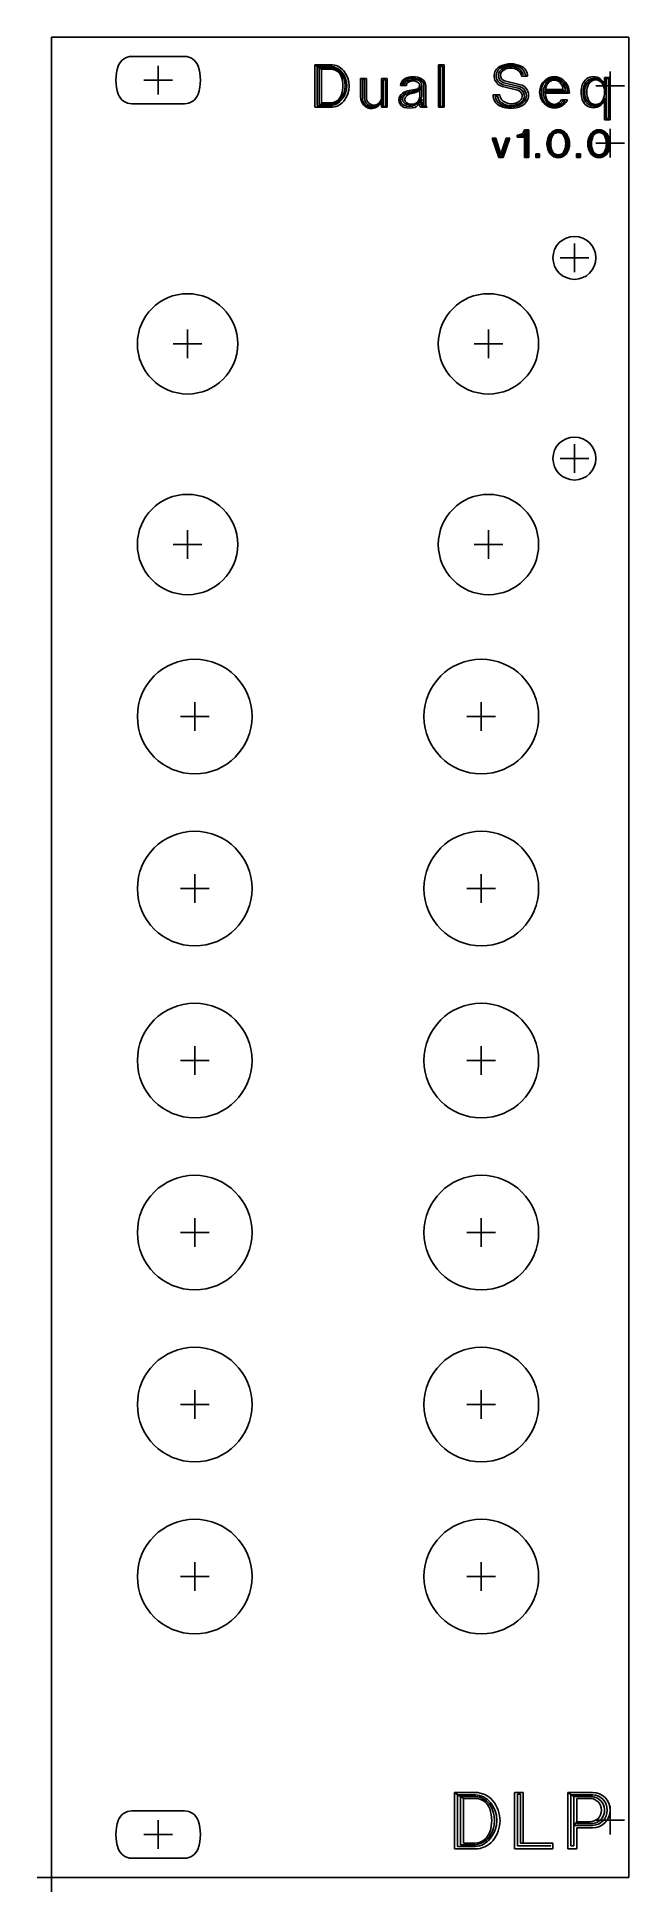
# Model space of a CAD drawing. Header units: millimetres. Extents: x -1 to 40, y -1 to 128.
import ezdxf

# ---------------------------------------------------------------- set-up
doc = ezdxf.new("R2010")
doc.units = ezdxf.units.MM
doc.layers.add('Contour', color=7, linetype='CONTINUOUS')
doc.layers.add('Engraving', color=7, linetype='CONTINUOUS')

msp = doc.modelspace()

# ---------------------------------------------------------------- linework, layer by layer
at = {"layer": 'Contour', "color": 7, "linetype": 'CONTINUOUS'}
for p, q in [((40.3, 128.4), (0, 128.4)), ((0, 128.4), (0, 128.4)), ((0, 128.4), (0, 0)), ((40.3, 0), (40.3, 128.4)), ((40.3, 128.4), (40.3, 128.4)), ((5.612, 127.05), (9.288, 127.05)), ((7.45, 124.4), (7.45, 126.4)), ((39, 124), (39, 126)), ((6.45, 125.4), (8.45, 125.4)), ((38, 125), (40, 125)), ((9.288, 123.75), (5.612, 123.75)), ((39, 120), (39, 122)), ((38, 121), (40, 121)), ((36.5, 112), (36.5, 114)), ((35.5, 113), (37.5, 113)), ((9.5, 106), (9.5, 108)), ((30.5, 106), (30.5, 108)), ((8.5, 107), (10.5, 107)), ((29.5, 107), (31.5, 107)), ((36.5, 98), (36.5, 100)), ((35.5, 99), (37.5, 99)), ((9.5, 92), (9.5, 94)), ((30.5, 92), (30.5, 94)), ((8.5, 93), (10.5, 93)), ((29.5, 93), (31.5, 93)), ((10, 80), (10, 82)), ((30, 80), (30, 82)), ((9, 81), (11, 81)), ((29, 81), (31, 81)), ((10, 68), (10, 70)), ((30, 68), (30, 70)), ((9, 69), (11, 69)), ((29, 69), (31, 69)), ((9, 57), (11, 57)), ((10, 56), (10, 58)), ((29, 57), (31, 57)), ((30, 56), (30, 58)), ((10, 44), (10, 46)), ((30, 44), (30, 46)), ((9, 45), (11, 45)), ((29, 45), (31, 45)), ((10, 32), (10, 34)), ((30, 32), (30, 34)), ((9, 33), (11, 33)), ((29, 33), (31, 33)), ((10, 20), (10, 22)), ((30, 20), (30, 22)), ((9, 21), (11, 21)), ((29, 21), (31, 21)), ((5.612, 4.65), (9.288, 4.65)), ((7.45, 2), (7.45, 4)), ((38, 4), (40, 4)), ((39, 3), (39, 5)), ((6.45, 3), (8.45, 3)), ((9.288, 1.35), (5.612, 1.35)), ((-1, 0), (1, 0)), ((0, -1), (0, 1)), ((0, 0), (0, 0)), ((0, 0), (40.3, 0)), ((40.3, 0), (40.3, 0))]:
    msp.add_line(p, q, dxfattribs=at)
for centre, radius in [((36.5, 113), 1.5), ((9.5, 107), 3.5), ((30.5, 107), 3.5), ((36.5, 99), 1.5), ((9.5, 93), 3.5), ((30.5, 93), 3.5), ((10, 81), 4), ((30, 81), 4), ((10, 69), 4), ((30, 69), 4), ((10, 57), 4), ((30, 57), 4), ((10, 45), 4), ((30, 45), 4), ((10, 33), 4), ((30, 33), 4), ((10, 21), 4), ((30, 21), 4)]:
    msp.add_circle(centre, radius, dxfattribs=at)
for centre, radius, start, end in [((5.612, 126.05), 1, 450, 160.55043), ((9.288, 126.05), 1, 379.44957, 90), ((7.45, 125.4), 2.95, 160.53303, -160.53303), ((7.45, 125.4), 2.95, 340.53303, 19.46697), ((5.612, 124.75), 1, 199.44957, -90), ((9.288, 124.75), 1, 270, -19.44957), ((7.45, 3), 2.95, 160.53303, -160.53303), ((5.612, 3.65), 1, 450, 160.55043), ((9.288, 3.65), 1, 379.44957, 90), ((7.45, 3), 2.95, 340.53303, 19.46697), ((5.612, 2.35), 1, 199.44957, -90), ((9.288, 2.35), 1, 270, -19.44957)]:
    msp.add_arc(centre, radius, start, end, dxfattribs=at)
at = {"layer": 'Engraving', "color": 7, "linetype": 'CONTINUOUS'}
for p, q in [((18.54, 126.352), (18.385, 126.476)), ((18.385, 126.476), (19.47, 126.476)), ((18.385, 123.5), (18.385, 126.476)), ((18.385, 126.476), (18.85, 126.166)), ((18.695, 126.259), (18.54, 126.352)), ((18.54, 126.352), (19.47, 126.352)), ((18.54, 123.624), (18.54, 126.352)), ((18.695, 126.259), (18.695, 123.717)), ((19.501, 126.259), (18.695, 126.259)), ((18.85, 126.166), (19.47, 126.166)), ((18.85, 123.81), (18.85, 126.166)), ((27.127, 126.383), (27.003, 126.476)), ((27.003, 126.476), (27.406, 126.476)), ((27.003, 123.5), (27.003, 126.476)), ((27.127, 126.383), (27.282, 126.383)), ((27.127, 123.562), (27.127, 126.383)), ((27.282, 126.383), (27.282, 123.562)), ((27.406, 126.476), (27.406, 123.5)), ((32.8, 125.67), (33.234, 125.67)), ((33.079, 125.763), (33.234, 125.67)), ((38.597, 125.081), (38.597, 125.577)), ((38.597, 125.577), (39, 125.577)), ((39, 125.577), (39, 122.632)), ((21.578, 124.213), (21.578, 125.515)), ((21.578, 125.515), (21.981, 125.515)), ((21.857, 125.453), (21.702, 125.453)), ((21.702, 125.453), (21.702, 124.151)), ((21.857, 124.151), (21.857, 125.453)), ((21.981, 125.515), (21.981, 124.213)), ((23.035, 124.213), (23.035, 125.515)), ((23.035, 125.515), (23.438, 125.515)), ((23.314, 125.422), (23.159, 125.422)), ((23.159, 125.422), (23.159, 123.562)), ((23.314, 123.562), (23.314, 125.422)), ((23.438, 125.515), (23.438, 123.5)), ((24.492, 125.112), (24.368, 125.019)), ((24.368, 125.019), (24.771, 125.019)), ((24.647, 125.112), (24.492, 125.112)), ((25.484, 124.771), (24.864, 124.647)), ((25.701, 124.709), (25.856, 125.019)), ((25.856, 124.926), (25.701, 124.709)), ((25.701, 124.709), (25.701, 124.244)), ((25.856, 125.019), (25.856, 124.275)), ((25.98, 125.05), (25.98, 123.655)), ((26.135, 123.624), (26.135, 124.957)), ((31.281, 124.368), (30.816, 124.368)), ((30.971, 124.275), (31.126, 124.275)), ((31.467, 124.957), (32.521, 124.709)), ((32.583, 124.833), (31.529, 125.081)), ((31.56, 125.205), (32.645, 124.957)), ((32.738, 125.081), (31.622, 125.36)), ((34.474, 124.554), (34.474, 124.74)), ((34.474, 124.74), (35.714, 124.74)), ((36.024, 124.554), (34.474, 124.554)), ((36.148, 124.492), (34.474, 124.492)), ((34.536, 124.647), (35.869, 124.647)), ((38.721, 125.515), (38.721, 122.725)), ((38.876, 125.515), (38.721, 125.515)), ((38.721, 125.515), (38.721, 124.647)), ((38.876, 122.725), (38.876, 125.515)), ((19.47, 123.5), (18.385, 123.5)), ((19.47, 123.624), (18.54, 123.624)), ((18.695, 123.717), (19.47, 123.717)), ((19.47, 123.81), (18.85, 123.81)), ((23.035, 123.5), (23.035, 123.934)), ((23.159, 123.562), (23.035, 123.5)), ((23.438, 123.5), (23.035, 123.5)), ((23.159, 124.182), (23.159, 123.562)), ((23.159, 123.562), (23.314, 123.562)), ((25.763, 123.779), (25.887, 124.058)), ((25.887, 123.562), (25.763, 123.779)), ((25.763, 123.5), (26.228, 123.5)), ((26.042, 123.531), (25.887, 123.872)), ((25.887, 123.872), (25.887, 123.562)), ((25.98, 123.655), (26.042, 123.531)), ((27.406, 123.5), (27.003, 123.5)), ((27.282, 123.562), (27.127, 123.562)), ((35.59, 124.027), (36.024, 124.027)), ((35.683, 123.934), (35.838, 123.934)), ((38.597, 122.632), (38.597, 124.151)), ((38.597, 124.151), (38.597, 124.027)), ((32.931, 121.54), (33.051, 121.66)), ((33.311, 121.92), (33.011, 121.92)), ((33.051, 121.66), (33.051, 121.48)), ((33.091, 121.84), (33.211, 121.84)), ((33.111, 121.76), (33.311, 121.92)), ((33.111, 120.06), (33.111, 121.76)), ((33.211, 121.84), (33.211, 120.06)), ((33.311, 120), (33.311, 121.92)), ((34.811, 121.5), (34.831, 121.68)), ((37.651, 121.5), (37.671, 121.68)), ((39, 122.632), (38.597, 122.632)), ((38.721, 122.725), (38.876, 122.725)), ((31.211, 120), (30.751, 121.34)), ((30.751, 121.34), (31.011, 121.34)), ((31.271, 120.06), (30.851, 121.28)), ((30.851, 121.28), (30.951, 121.28)), ((30.951, 121.28), (31.011, 121.34)), ((30.951, 121.28), (31.331, 120.16)), ((31.011, 121.34), (31.371, 120.24)), ((31.371, 120.24), (31.731, 121.34)), ((31.411, 120.16), (31.791, 121.28)), ((31.891, 121.28), (31.471, 120.06)), ((31.991, 121.34), (31.531, 120)), ((31.731, 121.34), (31.991, 121.34)), ((31.791, 121.28), (31.891, 121.28)), ((32.511, 121.56), (32.511, 121.42)), ((32.511, 121.42), (33.011, 121.42)), ((33.051, 121.48), (32.571, 121.48)), ((33.011, 121.42), (33.011, 120)), ((34.951, 121.46), (34.811, 121.5)), ((34.911, 121.54), (34.951, 121.46)), ((37.791, 121.46), (37.651, 121.5)), ((37.751, 121.54), (37.791, 121.46)), ((31.531, 120), (31.211, 120)), ((31.471, 120.06), (31.271, 120.06)), ((31.331, 120.16), (31.411, 120.16)), ((33.011, 120), (33.311, 120)), ((33.211, 120.06), (33.111, 120.06)), ((34.071, 120.26), (33.811, 120.26)), ((33.811, 120.26), (33.811, 120)), ((33.811, 120), (34.071, 120)), ((33.991, 120.18), (33.891, 120.18)), ((33.891, 120.18), (33.891, 120.08)), ((33.891, 120.08), (33.991, 120.08)), ((33.991, 120.08), (33.991, 120.18)), ((33.991, 120.08), (34.071, 120)), ((34.071, 120), (34.071, 120.26)), ((36.911, 120.26), (36.651, 120.26)), ((36.651, 120.26), (36.651, 120)), ((36.651, 120), (36.911, 120)), ((36.831, 120.18), (36.731, 120.18)), ((36.731, 120.18), (36.731, 120.08)), ((36.731, 120.08), (36.831, 120.08)), ((36.831, 120.08), (36.831, 120.18)), ((36.831, 120.08), (36.911, 120)), ((36.911, 120), (36.911, 120.26)), ((28.34, 5.772), (28.135, 5.936)), ((28.135, 5.936), (29.57, 5.936)), ((28.135, 2), (28.135, 5.936)), ((28.135, 5.936), (28.75, 5.526)), ((28.545, 5.649), (28.34, 5.772)), ((28.34, 5.772), (29.57, 5.772)), ((28.34, 2.164), (28.34, 5.772)), ((28.545, 5.649), (28.545, 2.287)), ((29.611, 5.649), (28.545, 5.649)), ((28.75, 5.526), (29.57, 5.526)), ((28.75, 2.41), (28.75, 5.526)), ((32.317, 2), (32.317, 5.936)), ((32.317, 5.936), (32.932, 5.936)), ((32.522, 2.205), (32.522, 5.813)), ((32.522, 5.813), (32.727, 5.813)), ((32.727, 5.813), (32.727, 2.41)), ((32.932, 5.936), (32.932, 2.41)), ((36.458, 5.649), (36.048, 5.936)), ((36.048, 5.936), (37.77, 5.936)), ((36.048, 2), (36.048, 5.936)), ((36.253, 2.205), (36.253, 5.772)), ((36.253, 5.772), (37.77, 5.772)), ((36.458, 5.649), (36.458, 2.205)), ((37.729, 5.649), (36.458, 5.649)), ((37.565, 5.526), (36.663, 5.526)), ((36.663, 5.526), (36.663, 3.886)), ((36.458, 3.64), (36.663, 3.886)), ((36.663, 3.886), (37.565, 3.886)), ((36.663, 3.886), (36.663, 3.763)), ((37.77, 3.64), (36.458, 3.64)), ((36.663, 3.763), (37.811, 3.763)), ((37.77, 3.476), (36.663, 3.476)), ((36.663, 3.476), (36.663, 2)), ((29.57, 2), (28.135, 2)), ((29.57, 2.164), (28.34, 2.164)), ((28.545, 2.287), (29.57, 2.287)), ((29.57, 2.41), (28.75, 2.41)), ((34.982, 2), (32.317, 2)), ((34.859, 2.205), (32.522, 2.205)), ((32.727, 2.41), (34.982, 2.41)), ((34.982, 2.41), (34.982, 2)), ((36.663, 2), (36.048, 2)), ((36.458, 2.205), (36.253, 2.205))]:
    msp.add_line(p, q, dxfattribs=at)
for centre, radius, start, end in [((19.467, 125.256), 1.22, 400.11225, 89.85911), ((19.438, 125.281), 1.071, 398.55961, 88.28859), ((19.47, 125.349), 0.817, 378.4793, 90), ((19.422, 125.239), 1.023, 39.28941, 85.57123), ((18.95, 125.004), 1.542, -34.96768, 34.93722), ((18.467, 125.004), 1.878, 341.2081, 18.76301), ((19.143, 125.004), 1.475, 320.13976, 39.83043), ((19.136, 124.988), 1.646, 320.1766, 39.8234), ((25.236, 124.389), 1.243, 61.72421, 118.27579), ((25.215, 124.294), 1.241, 425.37644, 106.43384), ((31.648, 125.691), 0.756, 113.78556, 256.14757), ((31.685, 125.708), 0.646, 115.69219, -103.97172), ((31.726, 125.711), 0.532, 127.12847, 251.83724), ((31.761, 125.732), 0.423, 118.38335, -171.5631), ((32.056, 124.782), 1.753, 65.99436, 114.00564), ((31.711, 125.721), 0.372, 187.89019, -103.84937), ((32.066, 124.952), 1.492, 433.49564, 116.29034), ((32.061, 125.262), 1.092, 70.35324, 126.92237), ((32.041, 125.271), 0.962, 420.04814, 120.00347), ((32.149, 125.531), 0.809, 16.66533, 69.81713), ((32.247, 125.562), 0.856, 373.58165, 73.51227), ((32.285, 125.645), 0.516, 362.77917, 62.78953), ((32.459, 125.673), 0.775, -0.22179, 66.41297), ((35.063, 124.696), 0.854, 414.48572, 168.65058), ((35.094, 124.679), 0.968, 410.15652, 129.84348), ((37.822, 124.819), 0.818, 378.67857, 161.32143), ((37.869, 124.801), 0.723, 414.6834, 157.22782), ((19.449, 124.642), 0.832, 271.44586, -16.97619), ((24.784, 124.016), 0.543, 135.14921, 251.96571), ((24.897, 125.018), 0.529, 118.2127, 179.89169), ((25.036, 123.764), 0.9, 101.02264, 135.09009), ((24.904, 123.969), 0.548, 467.41015, 157.13085), ((25.024, 124.952), 0.556, 466.73876, 163.26124), ((24.874, 124.058), 0.367, 122.30345, -122.30345), ((24.972, 124.474), 0.906, 244.70798, -12.68655), ((25.036, 124.992), 0.407, 101.19943, 162.85588), ((24.102, 127.106), 2.798, -78.11978, -51.18029), ((25.153, 123.908), 0.539, 464.39724, 145.51339), ((23.42, 130.332), 5.987, -77.2636, -68.24657), ((25.05, 125.017), 0.279, 476.38141, 179.58928), ((25.236, 124.624), 0.714, 424.26058, 115.73942), ((25.283, 124.328), 1.112, 72.99959, 107.04969), ((23.268, 131.38), 7.167, -75.85906, -72.25015), ((25.181, 124.246), 0.52, 286.55136, -0.22037), ((25.274, 125.116), 0.59, -72.33305, -43.62626), ((25.431, 125.03), 0.263, 281.56496, 64.11585), ((25.492, 125.074), 0.337, -64.11973, 69.90088), ((25.554, 125.035), 0.426, 362.01662, 65.30001), ((25.552, 124.969), 0.583, -1.17916, 62.07207), ((31.673, 124.37), 0.857, -179.86629, -114.91993), ((31.737, 124.382), 0.773, 187.952, -120.64594), ((31.793, 124.368), 0.673, -172.06241, -118.96367), ((31.856, 124.408), 0.576, 183.97938, -124.60076), ((32.418, 124.285), 0.436, 306.31748, 76.34594), ((32.459, 124.296), 0.551, -55.73266, 76.99759), ((32.503, 124.326), 0.647, 307.0825, 77.31746), ((32.564, 124.37), 0.732, -0.15655, 76.24852), ((32.439, 124.37), 0.857, -65.08007, -0.13371), ((35.207, 124.554), 1.136, 130.18009, -130.18009), ((35.52, 124.554), 1.331, 166.52771, -166.52771), ((35.098, 124.432), 0.892, 192.16653, -33.93949), ((35.406, 124.554), 1.076, 136.24291, 223.75709), ((35.584, 124.554), 1.122, 148.33563, 211.66437), ((35.092, 124.752), 0.716, 45.96144, 130.29746), ((35.094, 124.857), 0.546, 31.59375, 148.40625), ((35.041, 124.556), 0.983, 359.88343, 58.18622), ((34.579, 124.535), 1.153, 10.2382, 31.8158), ((35.004, 124.631), 0.865, 1.05969, 47.34304), ((34.928, 124.489), 1.22, 360.14089, 49.88775), ((38.597, 124.554), 1.637, 161.22197, -161.22197), ((38.488, 124.554), 1.39, 157.71629, -157.71629), ((38.628, 124.554), 1.414, 164.74488, 195.25512), ((37.996, 124.724), 0.759, 113.11929, 164.57282), ((38.64, 124.554), 1.286, 154.29153, -154.29153), ((37.977, 124.867), 0.553, 386.28714, 153.71286), ((37.918, 124.779), 0.68, 53.97263, 108.88819), ((37.906, 124.7), 0.789, 388.87124, 61.12876), ((37.721, 124.516), 1.009, 7.46325, 53.70952), ((37.314, 124.554), 1.286, 334.29153, 25.70847), ((19.35, 124.827), 1.116, -83.82982, -39.29302), ((19.405, 124.71), 1.088, 273.42522, -36.81724), ((19.467, 124.72), 1.22, 270.14089, -40.11225), ((22.398, 124.211), 0.82, 179.86025, -137.3222), ((22.367, 124.171), 0.665, -178.27734, -39.50768), ((22.336, 124.145), 0.73, 222.16808, -16.79695), ((22.404, 124.124), 0.548, 177.17417, -75.73549), ((22.573, 124.209), 0.592, 179.61287, 222.39744), ((22.508, 124.15), 0.504, -137.57336, -42.42664), ((22.443, 124.209), 0.592, -42.39744, 0.38713), ((20.728, 125.438), 2.736, -38.14311, -27.32358), ((24.775, 124.018), 0.41, 156.4346, -117.62828), ((24.988, 124.651), 1.21, -107.91069, -72.08931), ((24.939, 124.054), 0.28, 145.34373, -119.31314), ((25.044, 124.499), 0.835, 244.0177, -76.71235), ((25.138, 124.395), 0.675, 240.12871, -73.55294), ((25.107, 124.667), 0.99, 277.49133, -37.98162), ((25.221, 123.918), 0.441, -71.60618, -18.39382), ((26.433, 123.965), 0.815, -166.8158, -145.2382), ((26.265, 123.625), 0.13, 180.44073, -106.48875), ((32.056, 125.198), 1.769, -114.87015, -65.12985), ((32.049, 124.906), 1.383, 239.29916, -52.4011), ((32.068, 124.866), 1.242, -118.93811, -55.63168), ((32.103, 124.754), 1, 235.00798, -55.0549), ((35.11, 124.448), 0.992, 230.15008, -50.19443), ((35.093, 124.253), 0.546, -148.17255, -24.45264), ((35.097, 124.319), 0.691, -132.59698, -51.40495), ((34.787, 124.675), 1.163, -50.40895, -39.59105), ((34.99, 124.588), 1.176, 309.9303, -28.48219), ((37.822, 124.289), 0.818, 198.67857, -18.67857), ((37.888, 124.314), 0.744, 202.70284, -57.57015), ((37.996, 124.384), 0.759, -164.57282, -113.11929), ((37.977, 124.241), 0.553, 206.28714, -26.28714), ((37.944, 124.195), 0.565, -115.79451, -20.61537), ((38.032, 124.05), 0.444, 305.01314, -6.98106), ((32.511, 122.087), 0.527, 270, -18.46932), ((32.573, 122.032), 0.552, -90.20759, -20.33755), ((35.746, 120.96), 1.164, 141.80131, -141.80131), ((35.371, 121.256), 0.611, 383.54344, 156.45656), ((35.371, 121.247), 0.692, 398.72445, 141.27555), ((35.371, 121.293), 0.522, 28.23386, 151.76614), ((35.371, 121.288), 0.454, 22.27027, 157.72973), ((34.996, 120.96), 1.164, 321.80131, 38.19869), ((38.586, 120.96), 1.164, 141.80131, -141.80131), ((38.211, 121.256), 0.611, 383.54344, 156.45656), ((38.211, 121.247), 0.692, 398.72445, 141.27555), ((38.211, 121.293), 0.522, 28.23386, 151.76614), ((38.211, 121.288), 0.454, 22.27027, 157.72973), ((37.836, 120.96), 1.164, 321.80131, 38.19869), ((35.851, 120.96), 1.172, 152.56027, -152.56027), ((36.028, 120.96), 1.259, 152.5595, 207.4405), ((35.371, 120.659), 0.609, 203.1121, -23.1121), ((36.172, 120.96), 1.319, 157.73088, 202.26912), ((35.371, 120.641), 0.529, -150.4298, -29.5702), ((35.371, 120.632), 0.454, -157.72973, -22.27027), ((34.57, 120.96), 1.319, -22.26912, 22.26912), ((34.714, 120.96), 1.259, -27.4405, 27.4405), ((34.891, 120.96), 1.172, 332.56027, 27.43973), ((38.691, 120.96), 1.172, 152.56027, -152.56027), ((38.868, 120.96), 1.259, 152.5595, 207.4405), ((38.211, 120.659), 0.609, 203.1121, -23.1121), ((39.012, 120.96), 1.319, 157.73088, 202.26912), ((38.211, 120.641), 0.529, -150.4298, -29.5702), ((38.211, 120.632), 0.454, -157.72973, -22.27027), ((37.41, 120.96), 1.319, -22.26912, 22.26912), ((37.554, 120.96), 1.259, -27.4405, 27.4405), ((37.731, 120.96), 1.172, 332.56027, 27.43973), ((35.371, 120.673), 0.692, 218.72445, -38.72445), ((38.211, 120.673), 0.692, 218.72445, -38.72445), ((29.566, 4.322), 1.614, 400.12378, 89.858), ((29.528, 4.356), 1.417, 398.55244, 88.30105), ((29.571, 4.446), 1.08, 378.46851, 90.05305), ((29.507, 4.3), 1.353, 39.30132, 85.59155), ((29.136, 3.989), 1.953, 320.17189, 39.80557), ((29.128, 3.968), 2.177, 320.18095, 39.81905), ((37.565, 4.706), 0.82, -90, 90), ((37.646, 4.701), 0.952, -80.02338, 84.99636), ((37.77, 4.706), 1.23, 270, 90), ((37.724, 4.706), 1.067, 272.47089, 87.52911), ((28.883, 3.989), 2.039, -34.97591, 34.95288), ((28.243, 3.988), 2.484, 341.23682, 18.78502), ((29.542, 3.511), 1.101, 271.4568, -17.00326), ((29.411, 3.754), 1.476, -83.81417, -39.2539), ((29.484, 3.601), 1.439, 273.42489, -36.83805), ((29.566, 3.614), 1.614, 270.142, -40.12378)]:
    msp.add_arc(centre, radius, start, end, dxfattribs=at)

doc.saveas('drawing.dxf')
